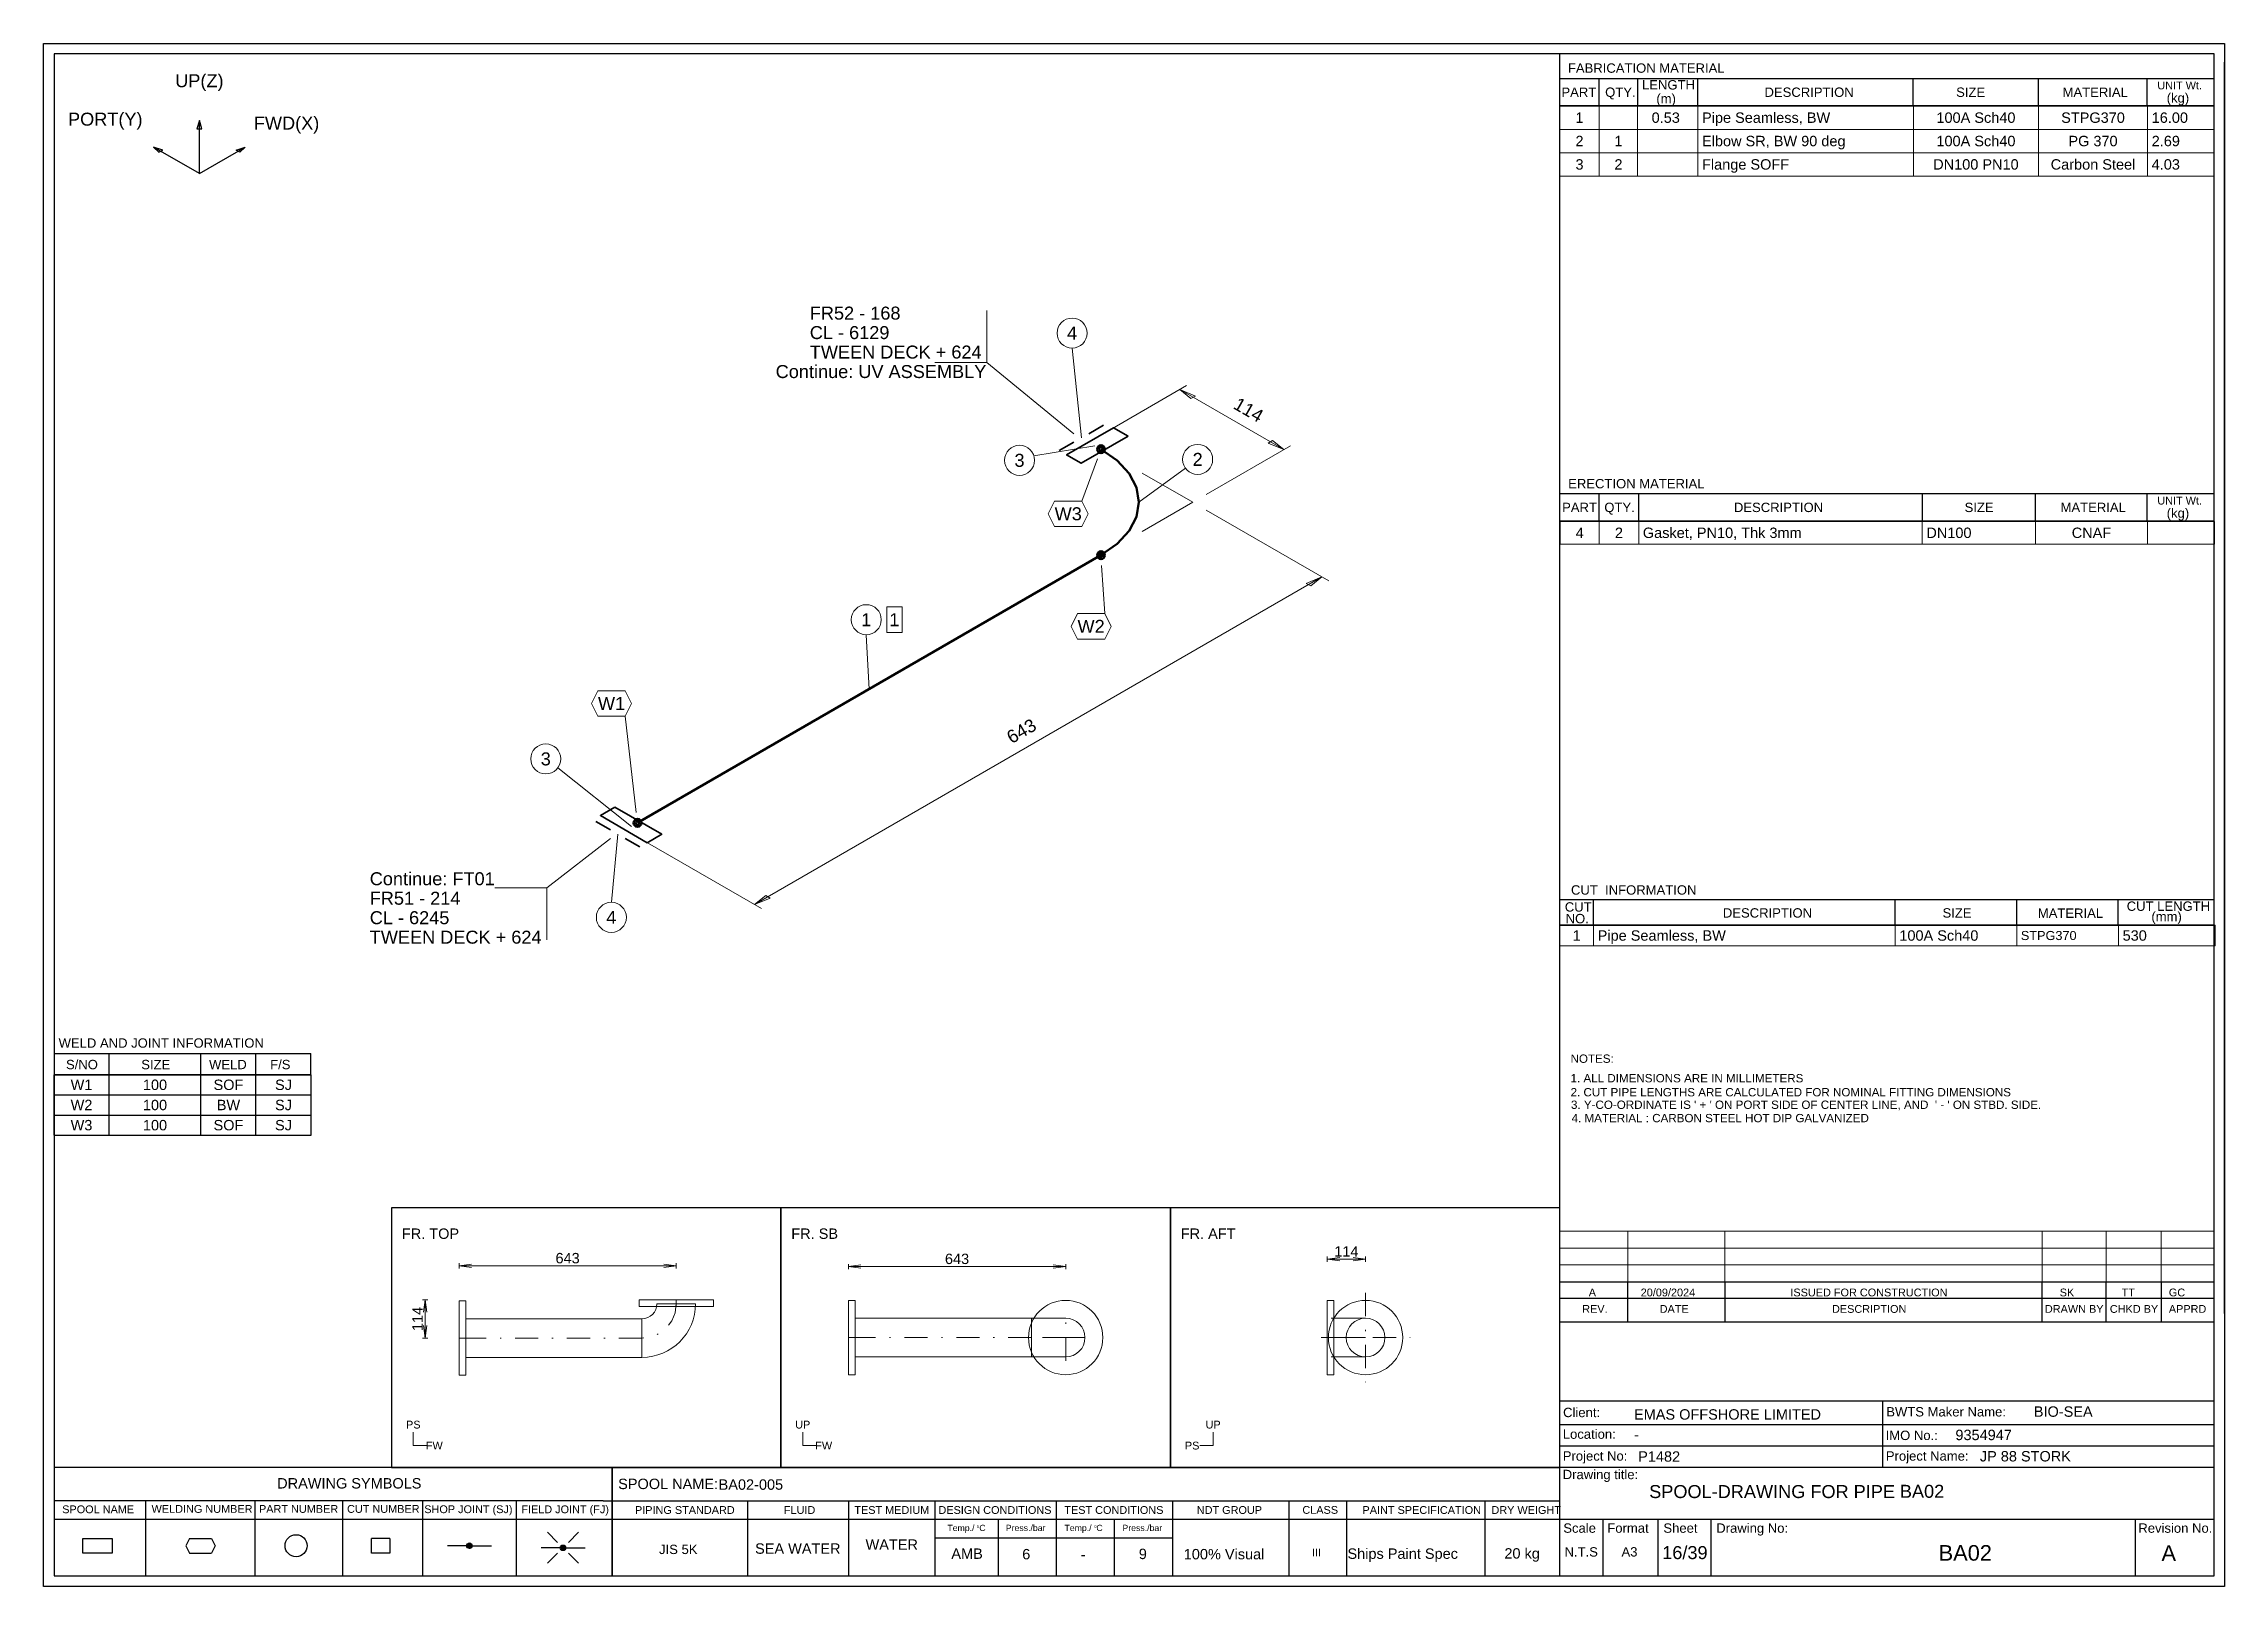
# Model space of a CAD drawing. Header units: millimetres. Extents: x 0 to 420, y 0 to 297.
import ezdxf
from ezdxf.enums import TextEntityAlignment as Align

# ---------------------------------------------------------------- set-up
doc = ezdxf.new("R2010")
doc.units = ezdxf.units.MM
doc.linetypes.add('DOTTED_DASHED5', pattern=[10, 4.444444, -2.666667, 0.222222, -2.666667])
for name, color, linetype in [('FramesFromTables', 40, 'Continuous'), ('I_Coordinates', 11, 'Continuous'), ('I_CutNumbers', 10, 'Continuous'), ('I_Dimensions', 4, 'Continuous'), ('I_OtherComponents', 2, 'Continuous'), ('I_PartNumbers', 9, 'Continuous'), ('I_Pipes', 1, 'Continuous'), ('I_Tags', 8, 'Continuous'), ('SymbolsOnDrawingSheet', 1, 'Continuous'), ('TextFromTables', 2, 'Continuous'), ('TextFromTextBoxes', 2, 'Continuous')]:
    doc.layers.add(name, color=color, linetype=linetype)
doc.styles.add('Cadmatic Default Text', font='arial.ttf')

# ---------------------------------------------------------------- blocks, each defined once
blk = doc.blocks.new('BA01726636998_BOM_4')
at = {"layer": 'FramesFromTables', "linetype": 'ByBlock', "lineweight": 18}
for p, q in [((292, 285), (418, 285)), ((292, 271.5), (292, 285)), ((292, 271.5), (292, 285)), ((299.6, 271.5), (299.6, 285)), ((299.6, 271.5), (299.6, 285)), ((307, 271.5), (307, 285)), ((307, 271.5), (307, 285)), ((318.6, 271.5), (318.6, 285)), ((318.6, 271.5), (318.6, 285)), ((360.1, 271.5), (360.1, 285)), ((360.1, 271.5), (360.1, 285)), ((384.2, 271.5), (384.2, 285)), ((384.2, 271.5), (384.2, 285)), ((405.2, 271.5), (405.2, 285)), ((405.2, 271.5), (405.2, 285)), ((418, 271.5), (418, 285)), ((292, 280.5), (418, 280.5)), ((292, 276), (418, 276)), ((292, 205), (418.1, 205)), ((292, 200.67), (292, 205)), ((292.1, 200.67), (292.1, 205)), ((299.6, 200.67), (299.6, 205)), ((299.6, 200.67), (299.6, 205)), ((307.2, 200.67), (307.2, 205)), ((307.2, 200.67), (307.2, 205)), ((361.8, 200.67), (361.8, 205)), ((361.8, 200.67), (361.8, 205)), ((383.6, 200.67), (383.6, 205)), ((383.6, 200.67), (383.6, 205)), ((405.2, 200.67), (405.2, 205)), ((405.2, 200.67), (405.2, 205)), ((418, 200.67), (418, 205)), ((292, 127.3), (418.2, 127.3)), ((292, 123.3), (292, 127.3)), ((292, 123.3), (292, 127.3)), ((298.5, 123.3), (298.5, 127.3)), ((298.5, 123.3), (298.5, 127.3)), ((356.6, 123.3), (356.6, 127.3)), ((356.6, 123.3), (356.6, 127.3)), ((380, 123.3), (380, 127.3)), ((380, 123.3), (380, 127.3)), ((399.6, 123.3), (399.6, 127.3)), ((399.6, 123.3), (399.6, 127.3)), ((418, 123.3), (418, 127.3)), ((292, 68.4), (418, 68.4)), ((292, 58.6), (292, 68.4)), ((292, 58.6), (292, 68.4)), ((305.1, 58.6), (305.1, 68.4)), ((305.1, 58.6), (305.1, 68.4)), ((323.8, 58.6), (323.8, 68.4)), ((323.8, 58.6), (323.8, 68.4)), ((384.9, 58.6), (384.9, 68.4)), ((384.9, 58.6), (384.9, 68.4)), ((397.2, 58.6), (397.2, 68.4)), ((397.2, 58.6), (397.2, 68.4)), ((407.8, 58.6), (407.8, 68.4)), ((407.8, 58.6), (407.8, 68.4)), ((418, 58.6), (418, 68.4)), ((292, 65.13), (418, 65.13)), ((292, 61.87), (418, 61.87))]:
    blk.add_line(p, q, dxfattribs=at)
at = {"layer": 'FramesFromTables', "linetype": 'ByBlock', "lineweight": -3}
for p, q in [((2, 98.5), (51.5, 98.5)), ((2, 86.85), (2, 98.5)), ((2, 86.85), (2, 98.5)), ((12.6, 86.85), (12.6, 98.5)), ((12.6, 86.85), (12.6, 98.5)), ((30.3, 86.85), (30.3, 98.5)), ((30.3, 86.85), (30.3, 98.5)), ((40.9, 86.85), (40.9, 98.5)), ((40.9, 86.85), (40.9, 98.5)), ((51.5, 86.85), (51.5, 98.5)), ((2, 94.62), (51.5, 94.62)), ((2, 90.73), (51.5, 90.73))]:
    blk.add_line(p, q, dxfattribs=at)
at = {"layer": 'FramesFromTables', "linetype": 'ByBlock', "lineweight": 18, "flags": 128}
for points in [[(292, 271.5), (418, 271.5), (418, 285)], [(292, 200.67), (418.1, 200.67), (418.1, 205)], [(292, 123.3), (418.2, 123.3), (418.2, 127.3)], [(292, 58.6), (418, 58.6), (418, 68.4)]]:
    blk.add_lwpolyline(points, dxfattribs=at)
at = {"layer": 'FramesFromTables', "linetype": 'ByBlock', "lineweight": -3, "flags": 128}
blk.add_lwpolyline([(2, 86.85), (51.5, 86.85), (51.5, 98.5)], dxfattribs=at)
at = {"layer": 'TextFromTables', "linetype": 'ByBlock', "lineweight": 13, "style": 'Cadmatic Default Text'}
for s, p in [('1', (295.8, 282.75)), ('2', (295.8, 278.25)), ('3', (295.8, 273.75))]:
    blk.add_text(s, height=2, dxfattribs=at).set_placement(p, align=Align.MIDDLE_CENTER)
at = {"layer": 'TextFromTables', "linetype": 'ByBlock', "lineweight": 25, "style": 'Cadmatic Default Text'}
for s, p in [('0.53 ', (312.8, 282.75)), ('100A Sch40', (372.15, 282.75)), ('STPG370', (394.7, 282.75)), ('1', (303.3, 278.25)), ('100A Sch40', (372.15, 278.25)), ('PG 370', (394.7, 278.25)), ('2', (303.3, 273.75)), ('DN100 PN10', (372.15, 273.75)), ('Carbon Steel', (394.7, 273.75)), ('4', (295.85, 202.83)), ('2', (303.4, 202.83)), ('CNAF', (394.4, 202.83)), ('1', (295.25, 125.3)), ('W1', (7.3, 96.56)), ('100', (21.45, 96.56)), ('SOF', (35.6, 96.56)), ('SJ', (46.2, 96.56)), ('W2', (7.3, 92.67)), ('100', (21.45, 92.67)), ('BW', (35.6, 92.67)), ('SJ', (46.2, 92.67)), ('W3', (7.3, 88.79)), ('100', (21.45, 88.79)), ('SOF', (35.6, 88.79)), ('SJ', (46.2, 88.79))]:
    blk.add_text(s, height=2, dxfattribs=at).set_placement(p, align=Align.MIDDLE_CENTER)
for s, height, p in [('Pipe Seamless, BW ', 2, (319.4, 282.75)), ('16.00', 2, (406, 282.75)), ('Elbow SR, BW 90 deg', 2, (319.4, 278.25)), ('2.69', 2, (406, 278.25)), ('Flange SOFF ', 2, (319.4, 273.75)), ('4.03', 2, (406, 273.75)), ('Gasket, PN10, Thk 3mm ', 2, (308, 202.83)), ('DN100', 2, (362.6, 202.83)), ('Pipe Seamless, BW', 2, (299.3, 125.3)), ('100A Sch40', 2, (357.4, 125.3)), ('STPG370', 1.75, (380.8, 125.3)), ('530', 2, (400.4, 125.3))]:
    blk.add_text(s, height=height, dxfattribs=at).set_placement(p, align=Align.MIDDLE_LEFT)
at = {"layer": 'TextFromTextBoxes', "linetype": 'ByBlock', "lineweight": -3, "style": 'Cadmatic Default Text'}
for s, p in [('EMAS OFFSHORE LIMITED', (306.3, 33.1)), ('BIO-SEA', (383.3, 33.65)), ('9354947', (368.2, 29.15)), ('-', (306.3, 29.2)), ('P1482', (307.1, 25)), ('JP 88 STORK', (372.9, 25.05)), ('BA02-005', (130, 19.6))]:
    blk.add_text(s, height=2, dxfattribs=at).set_placement(p, align=Align.MIDDLE_LEFT)
at = {"layer": 'TextFromTextBoxes', "linetype": 'ByBlock', "lineweight": 25, "style": 'Cadmatic Default Text'}
blk.add_text('BA02', height=2.5, dxfattribs=at).set_placement((357.5, 18.3), align=Align.MIDDLE_LEFT)
at = {"layer": 'TextFromTextBoxes', "linetype": 'ByBlock', "lineweight": -3, "style": 'Cadmatic Default Text'}
for s, height, p in [('WATER', 2, (163.35, 8.05)), ('SEA WATER', 2, (145.25, 7.28)), ('AMB', 2, (177.85, 6.3)), ('6', 2, (189.25, 6.2)), ('-', 2, (200.2, 6.15)), ('9', 2, (211.7, 6.25)), ('100% Visual', 2, (227.35, 6.2)), ('Ships Paint Spec', 2, (261.75, 6.3)), ('20 kg', 2, (284.75, 6.35)), ('16/39', 2.5, (316.1, 6.5))]:
    blk.add_text(s, height=height, dxfattribs=at).set_placement(p, align=Align.MIDDLE_CENTER)
at = {"layer": 'TextFromTextBoxes', "linetype": 'ByBlock', "lineweight": 25, "style": 'Cadmatic Default Text'}
blk.add_text('BA02', height=3, dxfattribs=at).set_placement((370.1, 6.45), align=Align.MIDDLE_CENTER)
blk = doc.blocks.new('SEDS_SPOOL_FORMAT_Gol_3')
at = {"layer": 'SymbolsOnDrawingSheet', "linetype": 'ByBlock', "lineweight": -3, "flags": 128}
for points in [[(0, 297), (420, 297), (420, 0), (0, 0), (0, 297)], [(418.01, 295.01), (2, 295.01)], [(2, 295.01), (2, 2)], [(292.02, 50.91), (292.02, 295.01)], [(418.01, 2), (418.01, 295.01)], [(292.02, 290.3), (418.01, 290.3)], [(299.59, 285.01), (299.59, 290.3)], [(307.02, 285.01), (307.02, 290.3)], [(318.61, 285.01), (318.61, 290.3)], [(360.08, 285.01), (360.08, 290.3)], [(384.18, 285.01), (384.18, 290.3)], [(405.15, 285.01), (405.15, 290.3)], [(405.15, 285.01), (405.15, 290.3)], [(420, 52.53), (420, 293.46)], [(420, 52.53), (420, 293.46)], [(292.02, 284.66), (292.02, 288.77)], [(292, 285), (418, 285)], [(292, 253.5), (292, 285)], [(292, 253.5), (292, 285)], [(292.02, 285.01), (418.01, 285.01)], [(418.01, 285.01), (292.02, 285.01)], [(418, 253.5), (418, 285)], [(292.02, 210.38), (418.01, 210.38)], [(299.57, 205.08), (299.57, 210.38)], [(307.21, 205.08), (307.21, 210.38)], [(361.83, 205.03), (361.83, 210.38)], [(383.61, 205.08), (383.61, 210.38)], [(405.15, 205.17), (405.15, 210.38)], [(292.02, 205.08), (292.02, 209.18)], [(292.02, 205.08), (418.01, 205.08)], [(292.02, 186.7), (292.02, 205.08)], [(292.02, 186.7), (292.02, 205.08)], [(418.01, 205.08), (292.02, 205.08)], [(418, 166), (418, 205)], [(292.02, 132.23), (418.01, 132.23)], [(292.02, 127.3), (292.02, 131.41)], [(298.48, 127.3), (298.48, 132.23)], [(356.6, 127.3), (356.6, 132.23)], [(380.01, 127.3), (380.01, 132.23)], [(399.56, 127.3), (399.56, 132.23)], [(292.02, 127.3), (418.01, 127.3)], [(418.01, 127.3), (292.02, 127.3)], [(418, 111.3), (418, 127.3)], [(2, 102.57), (51.49, 102.57)], [(12.6, 98.45), (12.6, 102.57)], [(30.28, 98.45), (30.28, 102.57)], [(40.88, 98.45), (40.88, 102.57)], [(51.49, 98.45), (51.49, 102.57)], [(2, 98.5), (51.5, 98.5)], [(2, 98.5), (51.5, 98.5)], [(51.49, 98.47), (2, 98.47)], [(2, 98.45), (51.49, 98.45)], [(418, 55.4), (418, 68.5)], [(292.02, 52.57), (292.02, 66.5)], [(292.02, 52.57), (292.02, 66.5)], [(292.02, 58.6), (418.01, 58.6)], [(292.02, 55.47), (418.01, 55.47)], [(305.1, 50.91), (305.1, 58.6)], [(323.84, 50.91), (323.84, 58.6)], [(384.91, 50.91), (384.91, 58.6)], [(397.21, 50.91), (397.21, 58.6)], [(407.86, 50.91), (407.86, 58.6)], [(292.02, 50.91), (418.01, 50.91)], [(292.02, 2), (292.02, 50.91)], [(292.02, 35.73), (418.01, 35.73)], [(354.24, 22.93), (354.24, 35.73)], [(292.02, 31.13), (418.01, 31.13)], [(292.02, 27.03), (418.01, 27.03)], [(2, 22.93), (107.74, 22.93)], [(107.74, 22.93), (292.02, 22.93)], [(109.52, 22.93), (109.52, 2)], [(109.52, 2), (109.52, 22.93)], [(292.02, 22.93), (418.01, 22.93)], [(107.74, 16.45), (2, 16.45)], [(2, 12.91), (292.02, 12.91)], [(19.62, 16.45), (19.62, 2)], [(40.69, 16.45), (40.69, 2)], [(57.56, 16.45), (57.56, 2)], [(72.95, 16.45), (72.95, 2)], [(91.02, 16.45), (91.02, 2)], [(107.74, 16.45), (292.02, 16.45)], [(135.58, 16.45), (135.58, 2)], [(155.03, 16.45), (155.03, 2)], [(171.67, 16.45), (171.67, 2)], [(183.82, 12.91), (183.82, 2)], [(195.02, 16.45), (195.02, 2)], [(206.21, 12.91), (206.21, 2)], [(217.4, 16.45), (217.4, 2)], [(239.85, 16.45), (239.85, 2)], [(250.91, 16.34), (250.91, 2)], [(277.59, 16.45), (277.59, 2)], [(292.02, 12.91), (418.01, 12.91)], [(300.39, 2), (300.39, 12.91)], [(310.96, 2), (310.96, 12.91)], [(321.13, 2), (321.13, 12.91)], [(402.9, 2), (402.9, 12.91)], [(13.2, 6.41), (7.55, 6.41), (7.55, 9.23), (13.2, 9.23)], [(13.2, 9.23), (13.2, 6.41)], [(28.12, 9.23), (27.42, 7.82)], [(28.12, 9.23), (32.36, 9.23)], [(32.36, 9.23), (33.07, 7.82)], [(66.68, 9.23), (66.68, 6.41), (63.15, 6.41), (63.15, 9.23)], [(66.68, 9.23), (63.15, 9.23)], [(99, 8.47), (97.06, 10.41)], [(101.09, 8.47), (103.03, 10.41)], [(171.67, 9.37), (217.4, 9.37)], [(171.67, 9.37), (217.4, 9.37)], [(27.42, 7.82), (28.12, 6.41)], [(28.12, 6.41), (32.36, 6.41)], [(33.07, 7.82), (32.36, 6.41)], [(81.48, 7.82), (77.79, 7.82)], [(81.49, 7.78), (82.04, 8.32)], [(81.51, 7.9), (81.93, 8.32)], [(81.52, 7.7), (82.14, 8.32)], [(81.55, 7.62), (82.22, 8.29)], [(81.56, 8.06), (81.76, 8.26)], [(81.57, 7.54), (82.28, 8.25)], [(81.62, 7.48), (82.34, 8.2)], [(81.68, 7.44), (82.4, 8.16)], [(81.74, 7.39), (82.45, 8.1)], [(81.8, 7.35), (82.48, 8.02)], [(81.88, 7.32), (82.5, 7.94)], [(81.98, 7.32), (82.53, 7.86)], [(82.09, 7.32), (82.52, 7.75)], [(82.24, 7.36), (82.47, 7.59)], [(82.54, 7.82), (86.24, 7.82)], [(99.51, 7.42), (95.82, 7.42)], [(99, 6.38), (97.06, 4.44)], [(99.53, 7.47), (99.99, 7.93)], [(99.53, 7.37), (100.1, 7.93)], [(99.56, 7.29), (100.2, 7.93)], [(99.58, 7.62), (99.88, 7.93)], [(99.58, 7.21), (100.27, 7.89)], [(99.61, 7.13), (100.33, 7.84)], [(99.67, 7.08), (100.39, 7.8)], [(99.73, 7.03), (100.45, 7.75)], [(99.79, 6.99), (100.49, 7.69)], [(99.85, 6.94), (100.52, 7.61)], [(99.94, 6.92), (100.54, 7.53)], [(100.04, 6.92), (100.57, 7.45)], [(100.15, 6.92), (100.54, 7.31)], [(100.38, 7.04), (100.49, 7.15)], [(100.57, 7.42), (104.27, 7.42)], [(101.09, 6.38), (103.03, 4.44)], [(2, 2), (418.01, 2)]]:
    blk.add_lwpolyline(points, dxfattribs=at)
at = {"layer": 'SymbolsOnDrawingSheet', "linetype": 'ByBlock', "lineweight": -3}
for centre, radius in [((48.63, 7.82), 2.12), ((82.01, 7.82), 0.53), ((100.04, 7.42), 0.53)]:
    blk.add_circle(centre, radius, dxfattribs=at)
at = {"layer": 'SymbolsOnDrawingSheet', "linetype": 'ByBlock', "lineweight": -3, "style": 'Cadmatic Default Text'}
for s, height, p in [('FABRICATION MATERIAL', 1.8, (293.57, 293.19)), ('LENGTH', 1.8, (307.84, 289.97)), ('PART', 1.8, (292.32, 288.55)), ('QTY.', 1.8, (300.74, 288.55)), ('DESCRIPTION', 1.8, (331.43, 288.55)), ('SIZE', 1.8, (368.34, 288.55)), ('MATERIAL', 1.8, (388.84, 288.55)), ('UNIT Wt.', 1.5, (407.08, 289.7)), (' (kg)', 1.8, (408.19, 287.46)), ('ERECTION MATERIAL', 1.8, (293.62, 213.19)), ('PART', 1.8, (292.45, 208.62)), ('QTY.', 1.8, (300.58, 208.62)), ('DESCRIPTION', 1.8, (325.54, 208.62)), ('SIZE', 1.8, (369.97, 208.62)), ('MATERIAL', 1.8, (388.45, 208.62)), ('UNIT Wt.', 1.5, (407.08, 209.77)), (' (kg)', 1.8, (408.19, 207.53)), ('CUT  INFORMATION', 1.8, (294.16, 134.97)), ('CUT ', 1.8, (292.97, 131.7)), ('DESCRIPTION', 1.8, (323.41, 130.55)), ('SIZE', 1.8, (365.72, 130.55)), ('MATERIAL', 1.8, (384.07, 130.5)), ('CUT LENGTH', 1.8, (401.19, 131.85)), ('NO.', 1.8, (293.13, 129.46)), ('(mm)', 1.8, (405.94, 129.85)), ('WELD AND JOINT INFORMATION', 1.8, (2.89, 105.5)), ('S/NO', 1.8, (4.31, 101.36)), ('SIZE', 1.8, (18.81, 101.36)), ('WELD', 1.8, (31.86, 101.36)), ('F/S', 1.8, (43.63, 101.36)), ('SPOOL-DRAWING FOR PIPE', 2.5, (309.22, 19.5))]:
    blk.add_text(s, height=height, dxfattribs=at).set_placement(p, align=Align.TOP_LEFT)
for s, height, p in [('(m)', 1.8, (310.6, 285.51)), ('Client:', 1.8, (292.64, 32.58)), ('BWTS Maker Name:', 1.8, (354.88, 32.71)), ('Location:', 1.8, (292.58, 28.41)), ('IMO No.:', 1.8, (354.76, 28.17)), ('Project No:', 1.8, (292.58, 24.2)), ('Project Name:', 1.8, (354.8, 24.2)), ('Drawing title:', 1.8, (292.57, 20.64)), ('DRAWING SYMBOLS', 2, (44.98, 18.84)), ('Temp./  C   ', 1.2, (174.06, 10.65)), ('0', 0.53, (179.71, 11.25)), ('Press./bar', 1.2, (185.31, 10.65)), ('Temp./  C   ', 1.2, (196.61, 10.65)), ('0', 0.53, (202.37, 11.25)), ('Press./bar', 1.2, (207.78, 10.65)), ('Scale', 1.8, (292.68, 10.32)), ('Format', 1.8, (301.16, 10.32)), ('Sheet', 1.8, (311.96, 10.32)), ('Drawing No:', 1.8, (322.14, 10.32)), ('Revision No.', 1.8, (403.43, 10.32)), ('N.T.S', 1.8, (292.92, 5.74)), ('A3', 1.8, (303.89, 5.74))]:
    blk.add_text(s, height=height, dxfattribs=at).set_placement(p)
for s, height, p in [('NOTES:', 1.6, (294.08, 101.59)), ('1. ALL DIMENSIONS ARE IN MILLIMETERS', 1.6, (294.08, 97.83)), ('2. CUT PIPE LENGTHS ARE CALCULATED FOR NOMINAL FITTING DIMENSIONS', 1.6, (294.08, 95.13)), ("3. Y-CO-ORDINATE IS ' + ' ON PORT SIDE OF CENTER LINE, AND  ' - ' ON STBD. SIDE.", 1.6, (294.16, 92.72)), ('4. MATERIAL : CARBON STEEL HOT DIP GALVANIZED', 1.6, (294.28, 90.15)), ('A', 1.5, (297.58, 56.58)), ('20/09/2024', 1.5, (307.59, 56.58)), ('ISSUED FOR CONSTRUCTION', 1.5, (336.41, 56.58)), ('SK', 1.5, (388.28, 56.58)), ('TT', 1.5, (400.21, 56.58)), ('GC', 1.5, (409.3, 56.58)), ('REV.', 1.5, (296.32, 53.41)), ('DATE', 1.5, (311.24, 53.41)), ('DESCRIPTION', 1.5, (344.43, 53.41)), ('DRAWN BY', 1.5, (385.43, 53.41)), ('CHKD BY', 1.5, (397.94, 53.41)), ('APPRD', 1.5, (409.3, 53.41)), ('SPOOL NAME:', 2, (110.65, 19.73)), ('SPOOL NAME', 1.5, (3.58, 14.83)), ('WELDING NUMBER', 1.5, (20.79, 14.91)), ('PART NUMBER', 1.5, (41.48, 14.91)), ('CUT NUMBER', 1.5, (58.44, 14.91)), ('SHOP JOINT (SJ)', 1.5, (73.31, 14.85)), ('FIELD JOINT (FJ)', 1.5, (92, 14.83)), ('PIPING STANDARD', 1.5, (113.89, 14.7)), ('FLUID', 1.5, (142.57, 14.7)), ('TEST MEDIUM', 1.5, (156.14, 14.7)), ('DESIGN CONDITIONS', 1.5, (172.34, 14.7)), ('TEST CONDITIONS', 1.5, (196.58, 14.7)), ('NDT GROUP', 1.5, (222.09, 14.7)), ('CLASS', 1.5, (242.43, 14.72)), ('PAINT SPECIFICATION', 1.5, (254.01, 14.7)), ('DRY WEIGHT', 1.5, (278.84, 14.7)), ('JIS 5K', 1.8, (118.53, 7.12)), ('III', 1.5, (244.26, 6.51)), ('A', 3, (407.89, 6.4))]:
    blk.add_text(s, height=height, dxfattribs=at).set_placement(p, align=Align.MIDDLE_LEFT)
blk = doc.blocks.new('BA01726636998_PRT_23_3')
at = {"layer": 'I_OtherComponents', "linetype": 'ByBlock', "lineweight": 35, "flags": 128}
blk.add_lwpolyline([(156.86, 198.15), (154.08, 199.76), (145.03, 194.53), (147.81, 192.93), (156.86, 198.15)], dxfattribs=at)
at = {"layer": 'I_OtherComponents', "linetype": 'ByBlock', "lineweight": 50}
for radius in [0.75, 0.375]:
    blk.add_circle((151.63, 195.62), radius, dxfattribs=at)
blk = doc.blocks.new('BA01726636998_PRT_24_3')
at = {"layer": 'I_Pipes', "linetype": 'ByBlock', "lineweight": 0}
for q in [(159.58, 191.03), (159.58, 179.8)]:
    blk.add_line((169.31, 185.41), q, dxfattribs=at)
at = {"layer": 'I_Pipes', "linetype": 'ByBlock', "lineweight": 50, "flags": 128}
blk.add_lwpolyline([(151.63, 195.62), (154.74, 193.43), (157.05, 190.94), (158.47, 188.23), (158.95, 185.41), (158.47, 182.6), (157.05, 179.89), (154.74, 177.4), (151.63, 175.21)], dxfattribs=at)
at = {"layer": 'I_Pipes', "linetype": 'ByBlock', "lineweight": 50}
for centre, radius in [((151.63, 195.62), 0.75), ((151.63, 195.62), 0.375), ((151.63, 175.21), 0.75), ((151.63, 175.21), 0.375)]:
    blk.add_circle(centre, radius, dxfattribs=at)
blk = doc.blocks.new('BA01726636998_PRT_25_3')
at = {"layer": 'I_Pipes', "linetype": 'ByBlock', "lineweight": 50}
blk.add_line((151.63, 175.21), (62.38, 123.68), dxfattribs=at)
blk = doc.blocks.new('BA01726636998_PRT_27_3')
at = {"layer": 'I_OtherComponents', "linetype": 'ByBlock', "lineweight": 35, "flags": 128}
blk.add_lwpolyline([(58, 126.7), (55.22, 125.1), (64.27, 119.87), (67.05, 121.48), (58, 126.7)], dxfattribs=at)
at = {"layer": 'I_OtherComponents', "linetype": 'ByBlock', "lineweight": 50}
for radius in [0.75, 0.375]:
    blk.add_circle((62.38, 123.68), radius, dxfattribs=at)
blk = doc.blocks.new('BA01726636998_PRT_30_3')
at = {"layer": 'I_OtherComponents', "linetype": 'ByBlock', "lineweight": 35}
for p, q in [((149.27, 198.61), (152.1, 200.24)), ((143.61, 195.35), (146.44, 196.98))]:
    blk.add_line(p, q, dxfattribs=at)
blk = doc.blocks.new('BA01726636998_PRT_31_3')
at = {"layer": 'I_OtherComponents', "linetype": 'ByBlock', "lineweight": 35}
for p, q in [((57.2, 122.32), (54.38, 123.96)), ((62.85, 119.05), (60.02, 120.69))]:
    blk.add_line(p, q, dxfattribs=at)
blk = doc.blocks.new('BA01726636998_DIM_0_3')
at = {"layer": 'I_Dimensions', "linetype": 'ByBlock', "lineweight": 0}
for p, q in [((195.5, 170.29), (171.9, 183.91)), ((84.93, 107.95), (194.2, 171.04)), ((62.63, 120.82), (86.23, 107.2))]:
    blk.add_line(p, q, dxfattribs=at)
at = {"layer": 'I_Dimensions', "linetype": 'ByBlock', "lineweight": 0, "flags": 128}
for points in [[(194.2, 171.04), (192.04, 169.29), (191.17, 169.79), (194.2, 171.04)], [(84.93, 107.95), (87.96, 109.2), (87.09, 109.7), (84.93, 107.95)]]:
    blk.add_lwpolyline(points, dxfattribs=at)
at = {"layer": 'I_Dimensions', "linetype": 'ByBlock', "lineweight": 0, "style": 'Cadmatic Default Text'}
blk.add_text('643', height=2.5, rotation=30, dxfattribs=at).set_placement((136.32, 141.37), align=Align.MIDDLE_CENTER)
blk = doc.blocks.new('BA01726636998_DIM_1_3')
at = {"layer": 'I_Dimensions', "linetype": 'ByBlock', "lineweight": 0}
for p, q in [((151.87, 198.48), (168.11, 207.86)), ((166.81, 207.11), (186.84, 195.54)), ((188.14, 196.29), (171.9, 186.91))]:
    blk.add_line(p, q, dxfattribs=at)
at = {"layer": 'I_Dimensions', "linetype": 'ByBlock', "lineweight": 0, "flags": 128}
for points in [[(166.81, 207.11), (168.97, 205.36), (169.84, 205.86), (166.81, 207.11)], [(186.84, 195.54), (183.81, 196.79), (184.68, 197.29), (186.84, 195.54)]]:
    blk.add_lwpolyline(points, dxfattribs=at)
at = {"layer": 'I_Dimensions', "linetype": 'ByBlock', "lineweight": 0, "style": 'Cadmatic Default Text'}
blk.add_text('114', height=2.5, rotation=330, dxfattribs=at).set_placement((180.07, 203.2), align=Align.MIDDLE_CENTER)
blk = doc.blocks.new('BA01726636998_CRD_1_3')
at = {"layer": 'I_Coordinates', "linetype": 'ByBlock', "lineweight": 0}
blk.add_line((44.91, 111.18), (57.19, 120.69), dxfattribs=at)
at = {"layer": 'I_Coordinates', "linetype": 'ByBlock', "lineweight": 0, "flags": 128}
blk.add_lwpolyline([(44.91, 101.18), (44.91, 111.18), (34.91, 111.18)], dxfattribs=at)
at = {"layer": 'I_Coordinates', "linetype": 'ByBlock', "lineweight": 0, "style": 'Cadmatic Default Text'}
for s, p in [('Continue: FT01', (10.81, 114.18)), ('FR51 - 214', (10.81, 110.43)), ('CL - 6245', (10.81, 106.68)), ('TWEEN DECK + 624', (10.81, 102.93))]:
    blk.add_text(s, height=2.5, dxfattribs=at).set_placement(p, align=Align.TOP_LEFT)
blk = doc.blocks.new('BA01726636998_PTN_0_3')
at = {"layer": 'I_PartNumbers', "linetype": 'ByBlock', "lineweight": 0}
blk.add_line((167.92, 191.96), (158.95, 185.41), dxfattribs=at)
blk.add_circle((170.26, 193.66), 2.89, dxfattribs=at)
at = {"layer": 'I_PartNumbers', "linetype": 'ByBlock', "lineweight": 0, "style": 'Cadmatic Default Text'}
blk.add_text('2', height=2.5, dxfattribs=at).set_placement((170.26, 193.66), align=Align.MIDDLE_CENTER)
blk = doc.blocks.new('BA01726636998_PTN_1_3')
at = {"layer": 'I_PartNumbers', "linetype": 'ByBlock', "lineweight": 0}
blk.add_line((106.44, 159.9), (107.01, 149.45), dxfattribs=at)
blk.add_circle((106.44, 162.8), 2.89, dxfattribs=at)
at = {"layer": 'I_PartNumbers', "linetype": 'ByBlock', "lineweight": 0, "style": 'Cadmatic Default Text'}
blk.add_text('1', height=2.5, dxfattribs=at).set_placement((106.44, 162.8), align=Align.MIDDLE_CENTER)
blk = doc.blocks.new('BA01726636998_PTN_2_3')
at = {"layer": 'I_PartNumbers', "linetype": 'ByBlock', "lineweight": 0}
blk.add_line((146.08, 215.09), (147.86, 197.79), dxfattribs=at)
blk.add_circle((146.08, 217.98), 2.89, dxfattribs=at)
at = {"layer": 'I_PartNumbers', "linetype": 'ByBlock', "lineweight": 0, "style": 'Cadmatic Default Text'}
blk.add_text('4', height=2.5, dxfattribs=at).set_placement((146.08, 217.98), align=Align.MIDDLE_CENTER)
blk = doc.blocks.new('BA01726636998_PTN_3_3')
at = {"layer": 'I_PartNumbers', "linetype": 'ByBlock', "lineweight": 0}
blk.add_line((138.7, 194.37), (150.45, 196.3), dxfattribs=at)
blk.add_circle((135.95, 193.48), 2.89, dxfattribs=at)
at = {"layer": 'I_PartNumbers', "linetype": 'ByBlock', "lineweight": 0, "style": 'Cadmatic Default Text'}
blk.add_text('3', height=2.5, dxfattribs=at).set_placement((135.95, 193.48), align=Align.MIDDLE_CENTER)
blk = doc.blocks.new('BA01726636998_PTN_4_3')
at = {"layer": 'I_PartNumbers', "linetype": 'ByBlock', "lineweight": 0}
blk.add_line((47.05, 134.3), (61.21, 123), dxfattribs=at)
blk.add_circle((44.71, 136), 2.89, dxfattribs=at)
at = {"layer": 'I_PartNumbers', "linetype": 'ByBlock', "lineweight": 0, "style": 'Cadmatic Default Text'}
blk.add_text('3', height=2.5, dxfattribs=at).set_placement((44.71, 136), align=Align.MIDDLE_CENTER)
blk = doc.blocks.new('BA01726636998_PTN_5_3')
at = {"layer": 'I_PartNumbers', "linetype": 'ByBlock', "lineweight": 0}
blk.add_line((57.34, 108.4), (58.61, 121.51), dxfattribs=at)
blk.add_circle((57.34, 105.5), 2.89, dxfattribs=at)
at = {"layer": 'I_PartNumbers', "linetype": 'ByBlock', "lineweight": 0, "style": 'Cadmatic Default Text'}
blk.add_text('4', height=2.5, dxfattribs=at).set_placement((57.34, 105.5), align=Align.MIDDLE_CENTER)
blk = doc.blocks.new('BA01726636998_CUT_6_3')
at = {"layer": 'I_CutNumbers', "linetype": 'ByBlock', "lineweight": 0, "flags": 128}
blk.add_lwpolyline([(113.32, 160.35), (113.32, 165.25), (110.38, 165.25), (110.38, 160.35), (113.32, 160.35)], dxfattribs=at)
at = {"layer": 'I_CutNumbers', "linetype": 'ByBlock', "lineweight": 0, "style": 'Cadmatic Default Text'}
blk.add_text('1', height=2.5, dxfattribs=at).set_placement((111.85, 162.8), align=Align.MIDDLE_CENTER)
blk = doc.blocks.new('Pi_Weld_0')
at = {"layer": 'I_Tags', "linetype": 'ByBlock', "lineweight": 0, "flags": 128}
for points in [[(-2.62, 2.45), (-3.84, 0)], [(-3.84, 0), (-2.62, -2.45)], [(2.62, 2.45), (-2.62, 2.45)], [(3.84, 0), (2.62, 2.45)], [(2.62, -2.45), (3.84, 0)], [(-2.62, -2.45), (2.62, -2.45)], [(2.62, -2.45), (4.77, -21)]]:
    blk.add_lwpolyline(points, dxfattribs=at)
at = {"layer": 'I_Tags', "linetype": 'ByBlock', "lineweight": 0, "style": 'Cadmatic Default Text'}
blk.add_text('W1', height=2.5, dxfattribs=at).set_placement((0, 0), align=Align.MIDDLE_CENTER)
blk = doc.blocks.new('Pi_Weld_1')
at = {"layer": 'I_Tags', "linetype": 'ByBlock', "lineweight": 0, "flags": 128}
for points in [[(2.62, 2.45), (5.61, 10.56)], [(-2.62, 2.45), (-3.84, 0)], [(-3.84, 0), (-2.62, -2.45)], [(2.62, 2.45), (-2.62, 2.45)], [(3.84, 0), (2.62, 2.45)], [(2.62, -2.45), (3.84, 0)], [(-2.62, -2.45), (2.62, -2.45)]]:
    blk.add_lwpolyline(points, dxfattribs=at)
at = {"layer": 'I_Tags', "linetype": 'ByBlock', "lineweight": 0, "style": 'Cadmatic Default Text'}
blk.add_text('W3', height=2.5, dxfattribs=at).set_placement((0, 0), align=Align.MIDDLE_CENTER)
blk = doc.blocks.new('Pi_Weld_2')
at = {"layer": 'I_Tags', "linetype": 'ByBlock', "lineweight": 0, "flags": 128}
for points in [[(2.62, 2.45), (2.01, 11.69)], [(-2.62, 2.45), (-3.84, 0)], [(-3.84, 0), (-2.62, -2.45)], [(2.62, 2.45), (-2.62, 2.45)], [(3.84, 0), (2.62, 2.45)], [(2.62, -2.45), (3.84, 0)], [(-2.62, -2.45), (2.62, -2.45)]]:
    blk.add_lwpolyline(points, dxfattribs=at)
at = {"layer": 'I_Tags', "linetype": 'ByBlock', "lineweight": 0, "style": 'Cadmatic Default Text'}
blk.add_text('W2', height=2.5, dxfattribs=at).set_placement((0, 0), align=Align.MIDDLE_CENTER)

msp = doc.modelspace()

# ---------------------------------------------------------------- linework, layer by layer
at = {"linetype": 'ByBlock', "lineweight": 13, "flags": 128}
for points in [[(247.21, 62.48), (247.21, 63.48)], [(247.21, 62.98), (249.61, 62.67), (247.21, 62.98), (249.61, 63.3), (247.21, 62.98)], [(254.6, 62.98), (252.2, 63.3), (254.6, 62.98), (252.2, 62.67), (254.6, 62.98)], [(254.6, 62.48), (254.6, 63.48)], [(80, 61.19), (80, 62.19)], [(80, 61.69), (82.4, 61.37), (80, 61.69), (82.4, 62), (80, 61.69)], [(80, 61.69), (121.84, 61.69)], [(121.84, 61.69), (119.44, 62), (121.84, 61.69), (119.44, 61.37), (121.84, 61.69)], [(121.84, 61.19), (121.84, 62.19)], [(155, 61.05), (155, 62.05)], [(155, 61.55), (157.4, 61.24), (155, 61.55), (157.4, 61.87), (155, 61.55)], [(155, 61.55), (196.84, 61.55)], [(196.84, 61.55), (194.44, 61.87), (196.84, 61.55), (194.44, 61.24), (196.84, 61.55)], [(196.84, 61.05), (196.84, 62.05)], [(247.21, 62.98), (254.6, 62.98)], [(74, 55.19), (73, 55.19)], [(73.5, 55.19), (73.18, 52.79), (73.5, 55.19), (73.81, 52.79), (73.5, 55.19)], [(73.5, 47.8), (73.5, 55.19)], [(74, 47.8), (73, 47.8)], [(73.5, 47.8), (73.81, 50.2), (73.5, 47.8), (73.18, 50.2), (73.5, 47.8)]]:
    msp.add_lwpolyline(points, dxfattribs=at)
at = {"linetype": 'DOTTED_DASHED5', "lineweight": 13, "flags": 128}
for points in [[(121.84, 55.19), (121.84, 53.89)], [(254.6, 56.48), (254.6, 39.31)], [(121.84, 54.41), (121.62, 52.69), (120.96, 51.1), (119.91, 49.73), (118.54, 48.68), (116.94, 48.02), (115.23, 47.8)], [(196.84, 43.44), (196.84, 52.36)], [(80, 47.8), (81.3, 47.8)], [(115.23, 47.8), (81.3, 47.8)], [(155, 47.9), (156.3, 47.9)], [(190.23, 47.9), (156.3, 47.9)], [(196.84, 47.9), (190.23, 47.9)], [(196.84, 47.9), (200.56, 47.9)], [(246.02, 47.9), (263.19, 47.9)], [(247.21, 47.9), (248.51, 47.9)], [(254.6, 47.9), (247.99, 47.9)]]:
    msp.add_lwpolyline(points, dxfattribs=at)
at = {"layer": 'I_Coordinates', "linetype": 'ByBlock', "lineweight": 0}
msp.add_line((181.65, 235.62), (198.44, 221.91), dxfattribs=at)
at = {"layer": 'I_Coordinates', "linetype": 'ByBlock', "lineweight": 0, "flags": 128}
msp.add_lwpolyline([(181.65, 245.62), (181.65, 235.62), (171.65, 235.62)], dxfattribs=at)
at = {"layer": 'SymbolsOnDrawingSheet', "linetype": 'ByBlock', "lineweight": 25, "flags": 128}
for points in [[(30.5, 280.57), (30, 282.21), (29.5, 280.57), (30.5, 280.57)], [(30, 272), (30, 282.21)], [(22.93, 276.49), (21.16, 277.1), (22.22, 276.08), (22.93, 276.49)], [(30, 272), (21.16, 277.1)], [(30, 272), (38.84, 277.1)], [(37.07, 276.49), (38.84, 277.1), (37.78, 276.08), (37.07, 276.49)], [(67, 22.9), (142, 22.9), (142, 72.9), (67, 72.9), (67, 22.9)], [(142, 22.9), (217, 22.9), (217, 72.9), (142, 72.9), (142, 22.9)], [(217, 22.9), (292, 22.9), (292, 72.9), (217, 72.9), (217, 22.9)]]:
    msp.add_lwpolyline(points, dxfattribs=at)
at = {"layer": 'SymbolsOnDrawingSheet', "linetype": 'ByBlock', "lineweight": 18, "flags": 128}
for points in [[(80, 54.95), (81.3, 54.95), (81.3, 40.64), (80, 40.64), (80, 54.95)], [(129, 55.19), (129, 53.89), (114.69, 53.89), (114.69, 55.19), (129, 55.19)], [(155, 55.05), (156.3, 55.05), (156.3, 40.74), (155, 40.74), (155, 55.05)], [(247.21, 55.05), (248.51, 55.05), (248.51, 40.74), (247.21, 40.74), (247.21, 55.05)], [(115.23, 44.08), (81.3, 44.08), (81.3, 51.51), (115.23, 51.51), (115.23, 44.08)], [(115.23, 44.08), (115.23, 51.51)], [(118.12, 54.41), (125.56, 54.41)], [(190.23, 44.18), (156.3, 44.18), (156.3, 51.62), (190.23, 51.62), (190.23, 44.18)], [(191.94, 51.62), (190.23, 51.62)], [(190.23, 51.62), (190.23, 51.43), (190.23, 50.91), (190.23, 50.08), (190.23, 49.05), (190.23, 47.9), (190.23, 46.75), (190.23, 45.71), (190.23, 44.89), (190.23, 44.36), (190.23, 44.18)], [(193.54, 51.62), (191.94, 51.62)], [(194.91, 51.62), (193.54, 51.62)], [(195.96, 51.62), (194.91, 51.62)], [(196.62, 51.62), (195.96, 51.62)], [(196.84, 51.62), (196.62, 51.62)], [(247.99, 51.62), (249.71, 51.62)], [(249.71, 51.62), (251.3, 51.62)], [(251.3, 51.62), (252.67, 51.62)], [(252.67, 51.62), (253.72, 51.62)], [(253.72, 51.62), (254.38, 51.62)], [(254.38, 51.62), (254.6, 51.62)], [(190.23, 44.18), (191.94, 44.18)], [(191.94, 44.18), (193.54, 44.18)], [(193.54, 44.18), (194.91, 44.18)], [(194.91, 44.18), (195.96, 44.18)], [(195.96, 44.18), (196.62, 44.18)], [(196.62, 44.18), (196.84, 44.18)], [(249.71, 44.18), (247.99, 44.18)], [(251.3, 44.18), (249.71, 44.18)], [(252.67, 44.18), (251.3, 44.18)], [(253.72, 44.18), (252.67, 44.18)], [(254.38, 44.18), (253.72, 44.18)], [(254.6, 44.18), (254.38, 44.18)], [(71.2, 27.1), (71.2, 29.67)], [(146.2, 27.1), (146.2, 29.67)], [(225.24, 27.1), (225.24, 29.67)], [(71.2, 27.1), (73.78, 27.1)], [(146.2, 27.1), (148.77, 27.1)], [(225.24, 27.1), (222.66, 27.1)]]:
    msp.add_lwpolyline(points, dxfattribs=at)
at = {"layer": 'SymbolsOnDrawingSheet', "linetype": 'ByBlock', "lineweight": 18}
for centre, radius in [((196.84, 47.9), 7.16), ((254.6, 47.9), 7.16), ((254.6, 47.9), 3.72)]:
    msp.add_circle(centre, radius, dxfattribs=at)
for centre, radius, end in [((115.23, 54.41), 10.33, 0), ((115.23, 54.41), 2.89, 0), ((196.84, 47.9), 3.72, 90), ((196.84, 47.9), 3.72, 90), ((254.6, 47.9), 3.72, 90)]:
    msp.add_arc(centre, radius, 270, end, dxfattribs=at)

# ---------------------------------------------------------------- block references
at = {"layer": 'I_Coordinates', "lineweight": 0}
msp.add_blockref('BA01726636998_CRD_1_3', (52, 23.3), dxfattribs=at)
at = {"layer": 'I_CutNumbers', "lineweight": 0}
msp.add_blockref('BA01726636998_CUT_6_3', (52, 23.3), dxfattribs=at)
at = {"layer": 'I_Dimensions', "lineweight": 0}
for name in ['BA01726636998_DIM_1_3', 'BA01726636998_DIM_0_3']:
    msp.add_blockref(name, (52, 23.3), dxfattribs=at)
at = {"layer": 'I_OtherComponents', "lineweight": 35}
for name in ['BA01726636998_PRT_30_3', 'BA01726636998_PRT_23_3', 'BA01726636998_PRT_31_3', 'BA01726636998_PRT_27_3']:
    msp.add_blockref(name, (52, 23.3), dxfattribs=at)
at = {"layer": 'I_PartNumbers', "lineweight": 0}
for name in ['BA01726636998_PTN_2_3', 'BA01726636998_PTN_3_3', 'BA01726636998_PTN_0_3', 'BA01726636998_PTN_1_3', 'BA01726636998_PTN_4_3', 'BA01726636998_PTN_5_3']:
    msp.add_blockref(name, (52, 23.3), dxfattribs=at)
at = {"layer": 'I_Pipes', "lineweight": 50}
for name in ['BA01726636998_PRT_24_3', 'BA01726636998_PRT_25_3']:
    msp.add_blockref(name, (52, 23.3), dxfattribs=at)
at = {"layer": 'I_Tags'}
for name, p in [('Pi_Weld_1', (197.33, 206.49)), ('Pi_Weld_2', (201.74, 184.82)), ('Pi_Weld_0', (109.38, 169.97))]:
    msp.add_blockref(name, p, dxfattribs=at)
at = {"layer": 'SymbolsOnDrawingSheet'}
msp.add_blockref('SEDS_SPOOL_FORMAT_Gol_3', (0, 0), dxfattribs=at)
at = {"layer": 'TextFromTextBoxes', "lineweight": 25}
msp.add_blockref('BA01726636998_BOM_4', (0, 0), dxfattribs=at)

# ---------------------------------------------------------------- texts
at = {"layer": 'I_Coordinates', "linetype": 'ByBlock', "lineweight": 0, "style": 'Cadmatic Default Text'}
for s, p in [('FR52 - 168', (147.56, 243.87)), ('CL - 6129', (147.56, 240.12)), ('Continue: UV ASSEMBLY', (140.99, 232.62)), ('TWEEN DECK + 624', (147.56, 236.37))]:
    msp.add_text(s, height=2.5, dxfattribs=at).set_placement(p)
at = {"layer": 'SymbolsOnDrawingSheet', "linetype": 'ByBlock', "lineweight": 25, "style": 'Cadmatic Default Text'}
for s, p in [('UP(Z)', (30, 289.86)), ('PORT(Y)', (11.88, 282.46)), ('FWD(X)', (46.79, 281.7))]:
    msp.add_text(s, height=2.5, dxfattribs=at).set_placement(p, align=Align.MIDDLE_CENTER)
for s, p in [('FR. TOP', (69, 68.9)), ('FR. SB', (144, 68.9)), ('FR. AFT', (219, 68.9))]:
    msp.add_text(s, height=2, dxfattribs=at).set_placement(p, align=Align.TOP_LEFT)
at = {"layer": 'SymbolsOnDrawingSheet', "linetype": 'ByBlock', "lineweight": 13, "style": 'Cadmatic Default Text'}
for s, p in [('643', (100.92, 63.19)), ('643', (175.92, 63.05)), ('114', (250.91, 64.48))]:
    msp.add_text(s, height=2, dxfattribs=at).set_placement(p, align=Align.MIDDLE_CENTER)
msp.add_text('114', height=2, rotation=90, dxfattribs=at).set_placement((72, 51.49), align=Align.MIDDLE_CENTER)
at = {"layer": 'SymbolsOnDrawingSheet', "linetype": 'ByBlock', "lineweight": 18, "style": 'Cadmatic Default Text'}
for s, p in [('PS', (71.2, 31.14)), ('UP', (146.2, 31.14)), ('UP', (225.24, 31.14)), ('FW', (75.24, 27.1)), ('FW', (150.24, 27.1)), ('PS', (221.2, 27.1))]:
    msp.add_text(s, height=1.5, dxfattribs=at).set_placement(p, align=Align.MIDDLE_CENTER)

doc.saveas('drawing.dxf')
